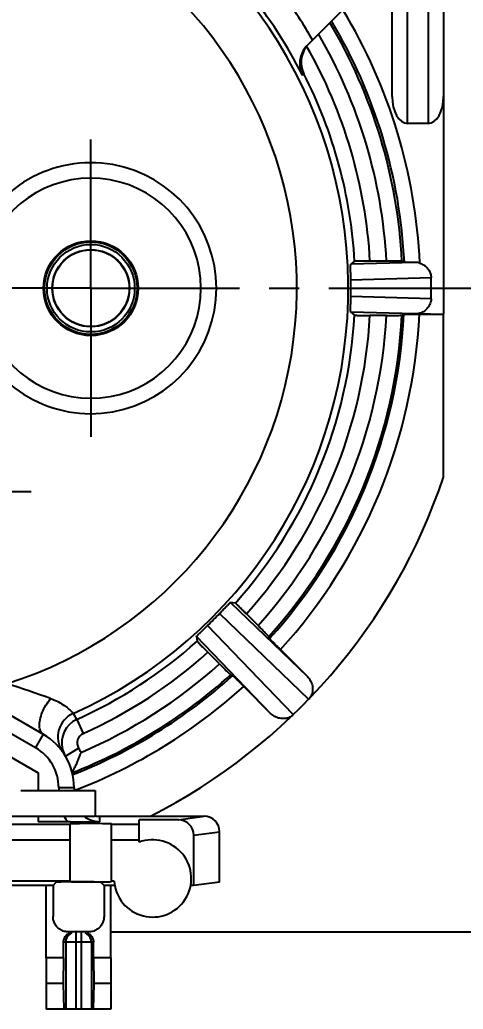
# Model space of a CAD drawing. Header units: millimetres. Extents: x 0 to 420, y 0 to 297.
# Drawn here: x 354.1 to 380, y 175.6 to 233.2 of the extents above; entities that cross this region are included whole.
import ezdxf

# ---------------------------------------------------------------- set-up
doc = ezdxf.new("R2010")
doc.units = ezdxf.units.MM
doc.header["$LTSCALE"] = 23.1
doc.linetypes.add('CENTER', pattern=[0.6, 0.375, -0.075, 0.075, -0.075])
doc.layers.get('0').update_dxf_attribs({"linetype": 'CONTINUOUS'})
for name, color, linetype in [('AUSFORMSCHRAEGEN', 7, 'CONTINUOUS'), ('BEZUGSACHSEN', 7, 'CONTINUOUS'), ('DEFAULT_1', 7, 'CENTER'), ('FASEN', 7, 'CONTINUOUS'), ('RUNDUNGEN', 7, 'CONTINUOUS'), ('ZEICHNUNGSBEMASSUNGEN', 7, 'CONTINUOUS')]:
    doc.layers.add(name, color=color, linetype=linetype)
doc.styles.get("Standard").update_dxf_attribs({"font": 'txt', "width": 0.7})
doc.dimstyles.new('DIMSTYLE_6', dxfattribs={"dimtxt": 3.5, "dimasz": 3.5, "dimexe": 0.18, "dimexo": 0.0625, "dimgap": 0.09, "dimtad": 1, "dimdec": 3, "dimlfac": 0.333333, "dimdsep": 46, "dimtxsty": 'STANDARD', "dimblk": '_FILLED', "dimblk1": '_FILLED', "dimblk2": '_FILLED', "dimcen": 0.09, "dimclrt": 5, "dimadec": 0, "dimazin": 0, "dimtp": 0.2, "dimtm": 0.2, "dimtfac": 1, "dimtdec": 3, "dimtofl": 0, "dimtmove": 0, "dimatfit": 3, "dimldrblk": '_FILLED', "dimfxl": 1, "dimtolj": 1, "dimarcsym": 0})

# ---------------------------------------------------------------- blocks, each defined once
blk = doc.blocks.new('_FILLED')
at = {"color": 0, "linetype": 'BYBLOCK'}
blk.add_solid([(0, 0), (-1, 0.125), (-1, -0.125)], dxfattribs=at)
blk = doc.blocks.new('*D16')
at = {"layer": 'ZEICHNUNGSBEMASSUNGEN', "color": 2, "linetype": 'CONTINUOUS'}
for p, q in [((377.341, 255.986), (401.037, 255.986)), ((399.537, 255.986), (399.537, 236.786)), ((399.537, 217.586), (399.537, 236.786)), ((388.141, 217.586), (401.037, 217.586))]:
    blk.add_line(p, q, dxfattribs=at)
at = {"layer": 'ZEICHNUNGSBEMASSUNGEN', "color": 2, "linetype": 'CONTINUOUS', "xscale": 3.5, "yscale": 3.5, "zscale": 3.5}
for p, rotation in [((399.537, 255.986), 90), ((399.537, 217.586), 270)]:
    blk.add_blockref('_FILLED', p, dxfattribs=dict(at, rotation=rotation))
at = {"layer": 'ZEICHNUNGSBEMASSUNGEN', "color": 5, "linetype": 'CONTINUOUS', "insert": (395.131, 236.786), "char_height": 3.5, "width": 26, "attachment_point": 2, "rotation": 90, "line_spacing_factor": 0.9}
blk.add_mtext('\\Q15.0;12,8{\\Ftxt.shx;\\W1.000000;\\H3.500000; }[.504]', dxfattribs=at)
blk = doc.blocks.new('*D17')
at = {"layer": 'ZEICHNUNGSBEMASSUNGEN', "color": 2, "linetype": 'CONTINUOUS'}
for p, q in [((388.141, 217.586), (401.037, 217.586)), ((399.537, 217.586), (399.537, 198.836)), ((399.537, 180.086), (399.537, 198.836)), ((359.467, 180.086), (401.037, 180.086))]:
    blk.add_line(p, q, dxfattribs=at)
at = {"layer": 'ZEICHNUNGSBEMASSUNGEN', "color": 2, "linetype": 'CONTINUOUS', "xscale": 3.5, "yscale": 3.5, "zscale": 3.5}
for p, rotation in [((399.537, 217.586), 90), ((399.537, 180.086), 270)]:
    blk.add_blockref('_FILLED', p, dxfattribs=dict(at, rotation=rotation))
at = {"layer": 'ZEICHNUNGSBEMASSUNGEN', "color": 5, "linetype": 'CONTINUOUS', "insert": (395.131, 198.836), "char_height": 3.5, "width": 26, "attachment_point": 2, "rotation": 90, "line_spacing_factor": 0.9}
blk.add_mtext('\\Q15.0;12,5{\\Ftxt.shx;\\W1.000000;\\H3.500000; }[.492]', dxfattribs=at)

msp = doc.modelspace()

# ---------------------------------------------------------------- linework, layer by layer
at = {"color": 7, "linetype": 'CONTINUOUS'}
for p, q in [((378.84128, 206.58821), (378.84128, 216.0733)), ((358.54306, 188.33639), (358.54306, 186.83639)), ((352.02759, 186.83639), (358.54306, 186.83639)), ((356.703, 178.58639), (355.69628, 178.58639)), ((355.69628, 178.58639), (355.69628, 175.58639)), ((356.703, 178.58639), (356.67572, 177.08639)), ((359.44628, 178.58639), (358.43956, 178.58639)), ((358.43956, 178.58639), (358.46684, 177.08639)), ((359.44628, 178.58639), (359.44628, 175.58639)), ((356.67572, 177.08639), (355.69628, 177.08639)), ((356.67572, 177.08639), (356.71677, 175.58639)), ((358.46684, 177.08639), (358.42578, 175.58639)), ((359.44628, 177.08639), (358.46684, 177.08639)), ((359.44628, 175.58639), (355.69628, 175.58639))]:
    msp.add_line(p, q, dxfattribs=at)
at = {"color": 3, "linetype": 'CONTINUOUS'}
msp.add_line((354.21296, 188.33639), (358.54306, 188.33639), dxfattribs=at)
at = {"color": 7, "linetype": 'CONTINUOUS'}
for radius in [2.76, 2.7, 2.55, 2.25]:
    msp.add_circle((358.29128, 217.58639), radius, dxfattribs=at)
at = {"color": 9, "linetype": 'CONTINUOUS'}
msp.add_circle((358.29128, 217.58639), 2.23332, dxfattribs=at)
at = {"layer": 'AUSFORMSCHRAEGEN', "color": 7, "linetype": 'CONTINUOUS'}
for p, q in [((355.69628, 182.78639), (346.30526, 182.78639)), ((355.69628, 178.58639), (355.69628, 182.79725)), ((359.44628, 178.58639), (359.44628, 182.79725)), ((359.49128, 183.05108), (359.49128, 183.01966)), ((365.79128, 182.99296), (364.29128, 182.78639))]:
    msp.add_line(p, q, dxfattribs=at)
for centre, major_axis, start_param, end_param in [((358.29128, 186.38532), (1.2, 0), 6.28318531, 9.42477796), ((357.57128, 182.78639), (2.25, 0), 2.29176328, 2.55590711), ((358.29128, 183.01966), (1.2, 0), -3.14159265, 0), ((357.57128, 182.78639), (2.25, 0), 0.58568554, 0.84982937)]:
    msp.add_ellipse(centre, major_axis=major_axis, ratio=0.00872687, start_param=start_param, end_param=end_param, dxfattribs=at)
at = {"layer": 'BEZUGSACHSEN', "color": 7, "linetype": 'CONTINUOUS'}
for p, q in [((359.68035, 182.78639), (359.44628, 182.78639)), ((359.64647, 183.05108), (359.49128, 183.05108)), ((364.29128, 182.78639), (364.1022, 182.78639))]:
    msp.add_line(p, q, dxfattribs=at)
msp.add_arc((361.89128, 183.20389), 2.25, 183.8944341, 110.6913328, dxfattribs=at)
at = {"layer": 'DEFAULT_1', "color": 7, "linetype": 'CENTER'}
for p, q in [((358.29128, 217.58639), (358.29128, 226.88639)), ((358.29128, 217.58639), (348.99128, 217.58639)), ((358.29128, 217.58639), (386.64128, 217.58639)), ((358.29128, 217.58639), (358.29128, 208.28639)), ((346.14128, 205.73639), (355.44128, 205.73639))]:
    msp.add_line(p, q, dxfattribs=at)
at = {"layer": 'FASEN', "color": 7, "linetype": 'CONTINUOUS'}
for p, q in [((351.82176, 191.31224), (355.21628, 189.35242)), ((355.21628, 189.35242), (355.21628, 188.33639)), ((355.21628, 186.83639), (355.21628, 186.50313)), ((347.79128, 186.36771), (357.09128, 186.36771)), ((357.09128, 183.05108), (357.09128, 186.36771)), ((359.49128, 183.05108), (359.49128, 186.38532)), ((359.49128, 186.36771), (361.09628, 186.36771)), ((361.09628, 185.30876), (361.09628, 186.61858)), ((348.24128, 185.4539), (357.09128, 185.4539)), ((359.49128, 185.4539), (361.09628, 185.4539)), ((357.09128, 183.05108), (348.24128, 183.05108))]:
    msp.add_line(p, q, dxfattribs=at)
at = {"layer": 'RUNDUNGEN', "color": 9, "linetype": 'CONTINUOUS'}
for p, q in [((376.74128, 227.18639), (376.74128, 238.63307)), ((377.94128, 238.84364), (377.94128, 227.18639)), ((370.6182, 229.995), (370.70394, 230.07815)), ((377.18244, 219.08677), (373.43592, 218.98611)), ((373.43479, 218.07855), (378.11208, 218.20535)), ((378.11208, 216.96743), (373.43479, 217.09423)), ((377.16851, 216.08639), (373.43592, 216.18668)), ((366.42091, 199.27699), (370.90629, 194.96121)), ((365.78883, 198.63509), (370.97877, 193.64169)), ((370.08598, 192.7489), (365.09258, 197.93884)), ((368.76646, 192.82138), (364.45068, 197.30676)), ((351.82176, 192.69788), (355.06628, 190.82466)), ((357.47729, 192.4694), (357.8475, 191.64913)), ((355.51628, 191.60408), (355.06628, 190.82466)), ((356.80668, 190.33286), (357.57928, 190.79447)), ((357.31628, 188.48639), (356.41628, 188.48639)), ((356.41628, 188.48639), (356.41628, 188.33639)), ((358.81601, 186.51091), (358.81628, 186.82515)), ((363.38997, 186.61858), (364.88997, 186.82515)), ((364.29128, 185.71905), (365.79128, 185.92561)), ((357.42128, 180.08639), (357.42128, 175.58639)), ((357.72128, 180.08639), (357.72128, 175.58639)), ((358.43956, 179.48639), (356.703, 179.48639)), ((356.82356, 179.48639), (356.82356, 175.58639)), ((358.319, 179.48639), (358.319, 175.58639))]:
    msp.add_line(p, q, dxfattribs=at)
at = {"layer": 'RUNDUNGEN', "color": 7, "linetype": 'CONTINUOUS'}
for p, q in [((378.84128, 239.12), (378.84128, 216.0733)), ((375.84128, 228.75549), (375.84128, 238.58639)), ((370.90736, 231.74587), (372.97012, 233.80863)), ((377.94128, 227.18639), (376.74128, 227.18639)), ((373.65282, 219.1624), (373.43592, 218.98611)), ((375.51418, 219.17017), (374.55376, 219.17017)), ((376.55606, 219.09411), (376.41572, 219.16245)), ((373.43592, 216.18668), (373.65282, 216.01038)), ((375.51418, 216.00261), (374.55376, 216.00261)), ((376.41572, 216.01033), (376.5292, 216.06558)), ((377.16851, 216.08639), (378.08287, 216.08639)), ((377.43053, 216.0733), (378.84128, 216.0733)), ((366.70928, 199.2472), (366.42091, 199.27699)), ((367.35184, 198.61564), (368.03096, 197.93651)), ((364.45068, 197.30676), (364.48047, 197.01839)), ((368.70416, 197.17426), (368.66298, 197.29357)), ((365.79116, 195.69671), (365.11204, 196.37583)), ((370.90629, 194.96121), (369.33604, 196.53147)), ((366.4341, 195.06469), (366.55341, 195.02352)), ((368.76646, 192.82138), (367.1962, 194.39164)), ((351.74399, 193.78201), (355.51628, 191.60408)), ((356.64759, 190.57623), (356.61779, 190.61962)), ((356.63942, 190.58799), (356.6362, 190.59261)), ((356.64223, 190.58401), (356.64114, 190.58556)), ((356.64231, 190.5839), (356.64256, 190.58355)), ((357.20803, 189.36313), (357.20796, 189.36286)), ((357.20796, 189.36286), (357.20797, 189.36281)), ((357.31628, 188.48639), (357.31628, 188.33639)), ((358.81628, 186.82515), (364.88997, 186.82515)), ((356.94909, 186.50313), (355.21628, 186.50313)), ((357.09121, 186.50319), (356.94909, 186.50313)), ((363.38997, 186.61858), (361.09628, 186.61858)), ((364.29128, 182.78639), (364.29128, 185.71905)), ((365.79128, 182.99296), (365.79128, 185.92561)), ((356.08603, 182.80114), (356.27582, 182.99093)), ((356.08603, 182.80114), (356.08603, 180.98639)), ((357.96677, 182.99872), (357.17578, 182.99872)), ((358.86674, 182.99093), (359.05653, 182.80114)), ((359.05653, 182.80114), (359.05653, 180.98639)), ((358.15227, 180.08639), (356.99028, 180.08639)), ((356.703, 178.58639), (356.703, 179.48639)), ((358.43956, 178.58639), (358.43956, 179.48639))]:
    msp.add_line(p, q, dxfattribs=at)
msp.add_lwpolyline([(356.63085, 190.60037), (356.62283, 190.61222), (356.61787, 190.61967)], dxfattribs=at)
at = {"layer": 'RUNDUNGEN', "color": 9, "linetype": 'CONTINUOUS'}
for centre, radius, start, end in [((346.14128, 217.58639), 27.14981, 294.1638414, 67.0772776), ((346.14128, 217.58639), 24.15, 287.5053552, 62.5838196), ((346.14128, 217.58639), 27.44254, 26.8827873, 39.0503773), ((346.14128, 217.58639), 28.94245, 29.9812593, 36.0851131), ((346.14128, 217.58639), 31.352, 2.6624766, 31.1595374), ((346.14128, 217.58639), 30.31544, 2.980078, 30.6763648), ((346.14128, 217.58639), 30.45213, 2.8379345, 30.742027), ((346.14128, 217.58639), 29.41557, 3.0863819, 30.2283708), ((346.14128, 217.58639), 28.45659, 3.1904986, 29.693111), ((346.14128, 217.58639), 27.55664, 3.2786328, 26.9563874), ((358.29128, 217.58639), 7.30996, 200.0819972, 159.9180028), ((346.14128, 217.58639), 27.55664, 318.2786328, 356.7213672), ((346.14128, 217.58639), 28.45659, 318.1904986, 356.8095014), ((346.14128, 217.58639), 29.41557, 318.0863819, 356.9136181), ((346.14128, 217.58639), 30.31544, 317.980078, 357.019922), ((346.14128, 217.58639), 30.42595, 317.8650599, 357.1349401), ((346.14128, 217.58639), 31.32581, 317.7685613, 357.2314387), ((346.14128, 217.58639), 27.55664, 294.2910017, 311.7213672), ((346.14128, 217.58639), 28.45659, 294.2910017, 311.8095014), ((346.14128, 217.58639), 29.41557, 293.1759943, 311.9136181), ((346.14128, 217.58639), 30.31544, 291.4108645, 312.019922), ((346.14128, 217.58639), 30.42595, 291.3805979, 312.1349401), ((297.68529, 27.99279), 175.63493, 70.6269976, 71.5033066), ((346.14128, 217.58639), 31.32581, 291.0126811, 312.2314387), ((357.86897, 191.44694), 1.49997, 114.1630726, 213.473799), ((352.84641, 189.73922), 5.37577, 30.5218522, 34.9069778), ((358.09439, 191.10223), 0.60004, 114.2960353, 210.8571166), ((353.71628, 188.48639), 2.7, 0, 60), ((353.71628, 188.48639), 4.5, 27.2188177, 30.8576174), ((358.81907, 188.01247), 2.40311, 209.3523064, 218.9084583), ((357.42413, 179.48678), 0.60056, 124.0503438, 180.0374337), ((357.42099, 179.49109), 0.59521, 112.6730025, 124.0323299), ((357.72156, 179.49109), 0.59521, 55.9676701, 67.3269975), ((357.71843, 179.48678), 0.60056, 359.9625669, 55.9496568)]:
    msp.add_arc(centre, radius, start, end, dxfattribs=at)
at = {"layer": 'RUNDUNGEN', "color": 7, "linetype": 'CONTINUOUS'}
for centre, radius, start, end in [((372.06612, 230.75451), 1.52085, 142.3967774, 206.4054059), ((358.29128, 217.58639), 6.41003, 200.0819972, 159.9180028), ((346.14128, 217.58639), 27.29795, 358.9669517, 1.0330483), ((346.14128, 217.58639), 31.97679, 358.8908809, 1.1091191), ((346.14128, 217.58639), 34.5, 296.9211794, 341.4103635), ((346.14128, 217.58639), 27.29795, 313.9666007, 316.0333993), ((358.09435, 191.1022), 1.5, 114.2911986, 194.7560784), ((353.71628, 188.48639), 3.6, 0, 60), ((358.09818, 191.10391), 1.50413, 194.7819356, 202.8087723), ((358.09451, 191.10187), 1.49997, 202.7914052, 210.8431919), ((358.81628, 188.01083), 1.49991, 231.5446358, 269.9897376), ((358.81839, 188.33763), 1.51257, 259.4935138, 260.8996726), ((358.81688, 188.32578), 1.50063, 260.8849525, 269.9768627), ((356.78099, 444.64223), 258.13924, 270.0688556, 270.4516918), ((357.85318, 179.50696), 0.57915, 55.6449372, 67.1366765)]:
    msp.add_arc(centre, radius, start, end, dxfattribs=at)
for centre, major_axis, ratio, start_param, end_param in [((376.74128, 228.75549), (0, 1.5691), 0.57357644, 1.57079633, 3.14159265), ((377.94128, 228.75549), (0, 1.5691), 0.57357644, -3.14159265, -1.57079633), ((364.88947, 185.92512), (0.89341, 0.12303), 0.99796021, -0.13657355, 1.43367087), ((363.38947, 185.71855), (0.89341, 0.12303), 0.99796021, -0.13657355, 1.43367087), ((357.17578, 182.99086), (0.9, 0), 0.00872687, 1.57079633, 3.13286601), ((357.96677, 182.99086), (0.9, 0), 0.00872687, 0.00872665, 1.57079633)]:
    msp.add_ellipse(centre, major_axis=major_axis, ratio=ratio, start_param=start_param, end_param=end_param, dxfattribs=at)
for points, knots in [([(370.90736, 231.74587), (370.80186, 231.64038), (370.63131, 231.40983), (370.48831, 231.02764), (370.44794, 230.65637), (370.49161, 230.30845), (370.56933, 230.09418), (370.6182, 229.995)], [0, 0, 0, 0, 0.2369743, 0.44757588, 0.64134315, 0.8243748, 1, 1, 1, 1]), ([(374.55376, 219.17017), (374.46158, 219.17017), (374.28559, 219.17083), (374.04524, 219.16638), (373.84882, 219.17372), (373.7313, 219.15475), (373.6648, 219.17217), (373.65282, 219.1624)], [0, 0, 0, 0, 0.30690997, 0.58471099, 0.80507414, 0.94854113, 1, 1, 1, 1]), ([(376.41572, 219.16245), (376.40133, 219.16946), (376.33846, 219.15863), (376.21618, 219.17145), (376.02181, 219.16732), (375.7812, 219.17051), (375.60596, 219.17017), (375.51418, 219.17017)], [0, 0, 0, 0, 0.05324821, 0.19731222, 0.41746757, 0.69461401, 1, 1, 1, 1]), ([(377.18244, 219.08677), (377.10015, 219.087), (376.95189, 219.08932), (376.75762, 219.08504), (376.63432, 219.09802), (376.57063, 219.08701), (376.55606, 219.09411)], [0, 0, 0, 0, 0.39408635, 0.71232192, 0.92241836, 1, 1, 1, 1]), ([(377.45943, 219.04276), (377.41317, 219.057), (377.32161, 219.07864), (377.22779, 219.08664), (377.18244, 219.08677)], [0, 0, 0, 0, 0.51627431, 1, 1, 1, 1]), ([(377.45943, 219.04276), (377.5342, 219.01976), (377.67722, 218.95618), (377.8602, 218.81326), (377.99999, 218.63279), (378.08867, 218.42613), (378.11066, 218.27853), (378.11208, 218.20535)], [0, 0, 0, 0, 0.20736122, 0.41007293, 0.60954056, 0.80599096, 1, 1, 1, 1]), ([(373.43479, 218.07855), (373.434, 218.1222), (373.43253, 218.20492), (373.43052, 218.32179), (373.42883, 218.42557), (373.42745, 218.51787), (373.4264, 218.60047), (373.42567, 218.67372), (373.42529, 218.73789), (373.42525, 218.79411), (373.4256, 218.84361), (373.42629, 218.88702), (373.42763, 218.92355), (373.429, 218.9532), (373.43195, 218.97228), (373.43325, 218.98394), (373.43592, 218.98611)], [0, 0, 0, 0, 0.14414416, 0.27318686, 0.38598401, 0.48686727, 0.57799674, 0.65877944, 0.72875034, 0.78990419, 0.84439864, 0.89226583, 0.93304168, 0.96569865, 0.98866028, 1, 1, 1, 1]), ([(373.43592, 216.18668), (373.43296, 216.18908), (373.43181, 216.20227), (373.42859, 216.22365), (373.42731, 216.25709), (373.42599, 216.2983), (373.42541, 216.34749), (373.42521, 216.40411), (373.42545, 216.46902), (373.42607, 216.54327), (373.42708, 216.62812), (373.42848, 216.72526), (373.43027, 216.83646), (373.43241, 216.96108), (373.43397, 217.04876), (373.43479, 217.09423)], [0, 0, 0, 0, 0.01259991, 0.03842938, 0.07520187, 0.12116432, 0.17530733, 0.23738915, 0.30823433, 0.38959756, 0.48259797, 0.58842745, 0.71041361, 0.84982809, 1, 1, 1, 1]), ([(378.11208, 216.96743), (378.11032, 216.87644), (378.07678, 216.69156), (377.94072, 216.44291), (377.73002, 216.24427), (377.46453, 216.11596), (377.26735, 216.08639), (377.16851, 216.08639)], [0, 0, 0, 0, 0.19169387, 0.38793368, 0.5873874, 0.79180981, 1, 1, 1, 1]), ([(373.65282, 216.01038), (373.6648, 216.00062), (373.7313, 216.01803), (373.84882, 215.99906), (374.04524, 216.00641), (374.28559, 216.00195), (374.46158, 216.00261), (374.55376, 216.00261)], [0, 0, 0, 0, 0.05145887, 0.19492586, 0.415289, 0.69309003, 1, 1, 1, 1]), ([(375.51418, 216.00261), (375.60596, 216.00261), (375.7812, 216.00228), (376.02181, 216.00547), (376.21618, 216.00133), (376.33846, 216.01415), (376.40133, 216.00333), (376.41572, 216.01033)], [0, 0, 0, 0, 0.30538598, 0.58253243, 0.80268778, 0.94675179, 1, 1, 1, 1]), ([(376.5292, 216.06558), (376.54358, 216.07259), (376.60645, 216.06176), (376.7287, 216.07459), (376.92304, 216.07045), (377.16359, 216.07364), (377.33878, 216.0733), (377.43053, 216.0733)], [0, 0, 0, 0, 0.0532541, 0.19733505, 0.41750399, 0.69464688, 1, 1, 1, 1]), ([(365.78883, 198.63509), (365.82658, 198.67423), (365.89945, 198.74986), (366.00251, 198.85701), (366.09432, 198.95247), (366.17342, 199.03457), (366.24087, 199.10408), (366.29714, 199.16186), (366.34311, 199.2073), (366.37878, 199.244), (366.40337, 199.26267), (366.416, 199.27751), (366.42091, 199.27699)], [0, 0, 0, 0, 0.18099174, 0.34954737, 0.49479692, 0.62181893, 0.72891062, 0.81736975, 0.88964719, 0.94567124, 0.98355602, 1, 1, 1, 1]), ([(367.35184, 198.61564), (367.28666, 198.68082), (367.16268, 198.80573), (366.98958, 198.97253), (366.85588, 199.11661), (366.75937, 199.1863), (366.72466, 199.24563), (366.70928, 199.2472)], [0, 0, 0, 0, 0.30690997, 0.584711, 0.80507414, 0.94854113, 1, 1, 1, 1]), ([(364.45068, 197.30676), (364.45016, 197.31168), (364.46501, 197.3243), (364.48369, 197.34892), (364.52041, 197.3846), (364.56586, 197.43058), (364.62365, 197.48686), (364.69326, 197.5544), (364.77551, 197.63365), (364.871, 197.72549), (364.97804, 197.82844), (365.0535, 197.90115), (365.09258, 197.93884)], [0, 0, 0, 0, 0.01645026, 0.05435848, 0.11041854, 0.18272207, 0.27116248, 0.37829159, 0.50574087, 0.65123243, 0.81929145, 1, 1, 1, 1]), ([(368.66298, 197.29357), (368.65776, 197.3087), (368.60566, 197.3455), (368.52826, 197.44103), (368.38789, 197.57555), (368.22001, 197.74794), (368.09586, 197.87161), (368.03096, 197.93651)], [0, 0, 0, 0, 0.05324821, 0.19731222, 0.41746757, 0.69461402, 1, 1, 1, 1]), ([(369.33604, 196.53147), (369.27116, 196.59635), (369.14704, 196.71998), (368.97921, 196.89233), (368.83886, 197.02682), (368.76148, 197.12234), (368.70937, 197.15913), (368.70416, 197.17426)], [0, 0, 0, 0, 0.30535312, 0.58249601, 0.80266495, 0.9467459, 1, 1, 1, 1]), ([(364.48047, 197.01839), (364.48204, 197.00301), (364.54137, 196.9683), (364.61106, 196.87179), (364.75514, 196.7381), (364.92195, 196.56499), (365.04686, 196.44101), (365.11204, 196.37583)], [0, 0, 0, 0, 0.05145887, 0.19492586, 0.415289, 0.69309003, 1, 1, 1, 1]), ([(365.79116, 195.69671), (365.85606, 195.63181), (365.97973, 195.50766), (366.15212, 195.33978), (366.28664, 195.19941), (366.38217, 195.12201), (366.41897, 195.06991), (366.4341, 195.06469)], [0, 0, 0, 0, 0.30538598, 0.58253243, 0.80268778, 0.94675179, 1, 1, 1, 1]), ([(366.55341, 195.02352), (366.56854, 195.0183), (366.60533, 194.96619), (366.70085, 194.88881), (366.83534, 194.74846), (367.00769, 194.58063), (367.13133, 194.45651), (367.1962, 194.39164)], [0, 0, 0, 0, 0.0532541, 0.19733505, 0.41750399, 0.69464688, 1, 1, 1, 1]), ([(370.90629, 194.96121), (370.98022, 194.88728), (371.10535, 194.71967), (371.21004, 194.43108), (371.22355, 194.13481), (371.14689, 193.8603), (371.04092, 193.70615), (370.97877, 193.64169)], [0, 0, 0, 0, 0.21518231, 0.42332217, 0.62300575, 0.81572231, 1, 1, 1, 1]), ([(370.08598, 192.7489), (370.02122, 192.68646), (369.86639, 192.5802), (369.5911, 192.5039), (369.29505, 192.51801), (369.00727, 192.62283), (368.84022, 192.74762), (368.76646, 192.82138)], [0, 0, 0, 0, 0.18514487, 0.37838165, 0.57795958, 0.78531653, 1, 1, 1, 1]), ([(357.20803, 189.36313), (357.21959, 189.38559), (357.25677, 189.45856), (357.32604, 189.59943), (357.41806, 189.79727), (357.51944, 190.03048), (357.62136, 190.283), (357.68644, 190.45707), (357.71798, 190.54465)], [0, 0, 0, 0, 0.05885072, 0.19079634, 0.36567666, 0.56711769, 0.78315118, 1, 1, 1, 1]), ([(356.99028, 180.08639), (356.90712, 180.08639), (356.74052, 180.10954), (356.51388, 180.20902), (356.32681, 180.36061), (356.18853, 180.54988), (356.10466, 180.76269), (356.08603, 180.91304), (356.08603, 180.98639)], [0, 0, 0, 0, 0.17660065, 0.35187303, 0.51934998, 0.68207297, 0.84423821, 1, 1, 1, 1]), ([(359.05653, 180.98639), (359.05653, 180.91304), (359.0379, 180.76269), (358.95403, 180.54988), (358.81575, 180.36061), (358.62868, 180.20902), (358.40204, 180.10954), (358.23544, 180.08639), (358.15227, 180.08639)], [0, 0, 0, 0, 0.15576179, 0.31792703, 0.48065002, 0.64812697, 0.82339935, 1, 1, 1, 1]), ([(356.703, 179.48639), (356.703, 179.56425), (356.73284, 179.72114), (356.86218, 179.92096), (357.02585, 180.03312), (357.13839, 180.06737), (357.17691, 180.07503)], [0, 0, 0, 0, 0.287105, 0.57250998, 0.85630576, 1, 1, 1, 1]), ([(358.18001, 179.98508), (358.21202, 179.96322), (358.30179, 179.88788), (358.40971, 179.72114), (358.43956, 179.56425), (358.43956, 179.48639)], [0, 0, 0, 0, 0.19876918, 0.598195, 1, 1, 1, 1])]:
    msp.add_open_spline(points, degree=3, knots=knots, dxfattribs=at)
at = {"layer": 'RUNDUNGEN', "color": 9, "linetype": 'CONTINUOUS'}
for points, knots in [([(355.51629, 191.60411), (355.44808, 191.64349), (355.32915, 191.79368), (355.28119, 192.10093), (355.32367, 192.47397), (355.45568, 192.8874), (355.6636, 193.3027), (355.84561, 193.56243), (355.94631, 193.68315)], [0, 0, 0, 0, 0.10266086, 0.2324459, 0.39662237, 0.58861155, 0.79509193, 1, 1, 1, 1]), ([(355.94633, 193.68312), (356.10217, 193.62829), (356.38779, 193.50645), (356.75046, 193.28597), (357.01245, 193.0749), (357.16548, 192.91665), (357.2374, 192.83837), (357.25499, 192.81549)], [0, 0, 0, 0, 0.31210289, 0.58425468, 0.79949471, 0.9454691, 1, 1, 1, 1])]:
    msp.add_open_spline(points, degree=3, knots=knots, dxfattribs=at)

# ---------------------------------------------------------------- dimensions: what is measured, and where the dimension line sits
at = {"layer": 'ZEICHNUNGSBEMASSUNGEN', "color": 2, "linetype": 'CONTINUOUS'}
for base, p2, angle, picture, middle in [((399.53712, 255.98639), (377.34128, 255.98639), 90, '*D16', (398.16946, 234.3279)), ((399.53712, 180.08639), (359.46677, 180.08639), 270, '*D17', (398.19747, 196.43378))]:
    dim = msp.add_linear_dim(base=base, p1=(388.14128, 217.58639), p2=p2, angle=angle, dimstyle='DIMSTYLE_6', dxfattribs=at)
    dim.commit()
    dim.dimension.update_dxf_attribs({"geometry": picture, "text_midpoint": middle, "dimtype": 160})

doc.saveas('drawing.dxf')
